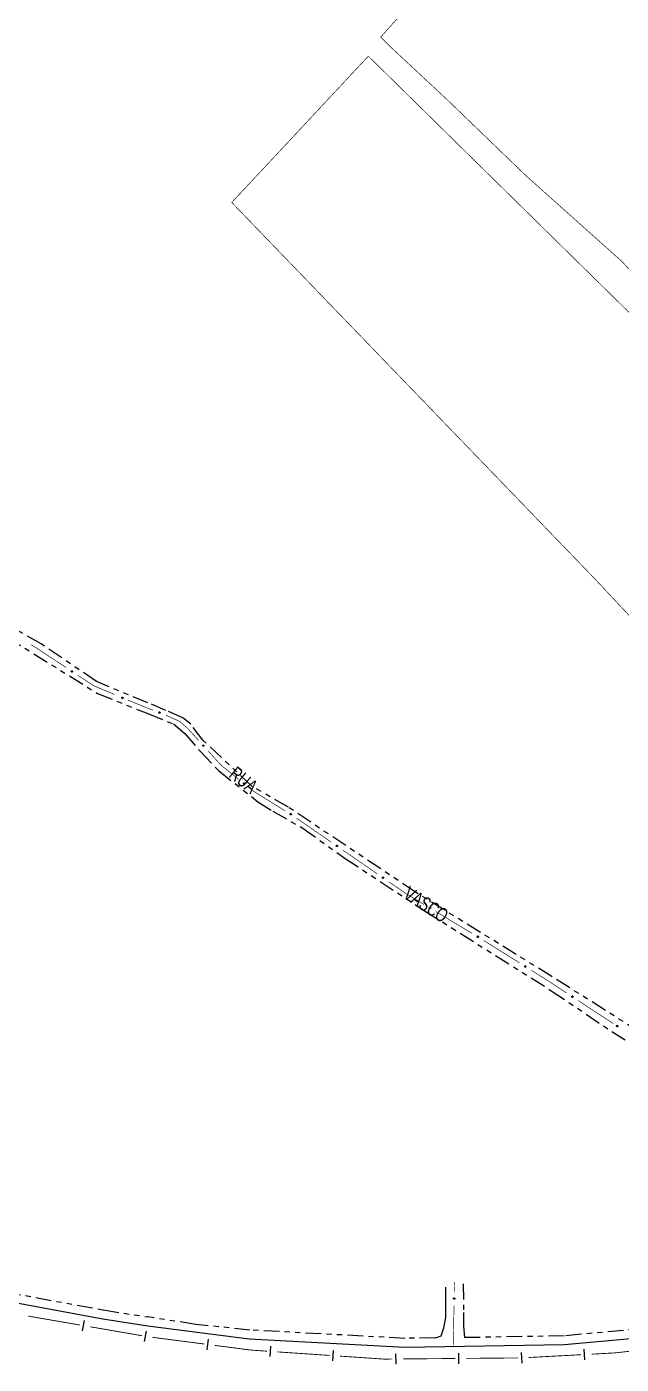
# Model space of a CAD drawing. Extents: x 205807 to 207855, y 4874692 to 4876446.
# Drawn here: x 206921.5 to 207091.6, y 4874691.8 to 4875074.2 of the extents above; entities that cross this region are included whole.
import ezdxf

# ---------------------------------------------------------------- set-up
doc = ezdxf.new("R2010")
doc.units = 0
doc.header["$LTSCALE"] = 1.5
doc.header["$MEASUREMENT"] = 0
doc.linetypes.add('TRACO_12', pattern=[2.5, 2, -0.5])
doc.linetypes.add('TRACO_25', pattern=[8, 3, -1, 1, -1, 1, -1])
for name, color, linetype in [('LM-LIM-SETORES-BAIRROS', 250, 'CONTINUOUS'), ('RU-QUADRA', 210, 'CONTINUOUS'), ('SV-EIXO-RUA-N-PAV', 6, 'CONTINUOUS'), ('SV-FX-DOM-EST', 20, 'CONTINUOUS'), ('SV-ROD-ESTADUAIS', 20, 'CONTINUOUS'), ('SV-RUA-NAO-PAV', 7, 'CONTINUOUS'), ('SV-TXT-RUA-N-PAV', 7, 'CONTINUOUS')]:
    doc.layers.add(name, color=color, linetype=linetype)
doc.styles.add('ARIAL', font='ARIAL.SHX')

msp = doc.modelspace()

# ---------------------------------------------------------------- linework, layer by layer
at = {"layer": 'LM-LIM-SETORES-BAIRROS', "const_width": 0.25}
for points in [[(206921.955035, 4874705.60282), (206936.737302, 4874703.056337)], [(206939.693756, 4874702.547041), (206954.476023, 4874700.000558)], [(206957.441007, 4874699.547856), (206972.317109, 4874697.623906)], [(206975.29233, 4874697.239116), (206985.209731, 4874695.956483)], [(206985.209731, 4874695.956483), (206985.799267, 4874695.880238)], [(206985.799267, 4874695.880238), (206990.194799, 4874695.583242)], [(207089.712761, 4874695.088972), (207098.028464, 4874696.005819)], [(206993.187974, 4874695.381001), (207008.153851, 4874694.369792)], [(207011.147026, 4874694.16755), (207023.119727, 4874693.358583)], [(207023.119727, 4874693.358583), (207023.712155, 4874693.318556)], [(207023.712155, 4874693.318556), (207026.118285, 4874693.339503)], [(207029.118172, 4874693.365619), (207044.117603, 4874693.496199)], [(207047.117489, 4874693.522315), (207062.116921, 4874693.652895)], [(207065.113712, 4874693.778964), (207080.092487, 4874694.576651)], [(207083.088242, 4874694.736188), (207089.079752, 4874695.055263)], [(207089.079752, 4874695.055263), (207089.712761, 4874695.088972)]]:
    msp.add_lwpolyline(points, dxfattribs=at)
at = {"layer": 'LM-LIM-SETORES-BAIRROS'}
for points in [[(206937.468138, 4874701.408345), (206937.977435, 4874704.364799)], [(206955.206859, 4874698.352566), (206955.716156, 4874701.309019)], [(206973.116454, 4874696.008032), (206973.501244, 4874698.983253)], [(206991.091403, 4874694.019241), (206991.293645, 4874697.012416)], [(207081.170841, 4874693.131953), (207081.011303, 4874696.127708)], [(207009.050455, 4874692.805791), (207009.252697, 4874695.798966)], [(207027.131305, 4874691.848265), (207027.105189, 4874694.848151)], [(207045.130623, 4874692.004961), (207045.104507, 4874695.004848)], [(207063.196311, 4874692.174728), (207063.036773, 4874695.170483)]]:
    msp.add_lwpolyline(points, dxfattribs=at)
at = {"layer": 'RU-QUADRA', "linetype": 'TRACO_12', "const_width": 0.18, "flags": 128}
msp.add_lwpolyline([(207152.794565, 4874943.177488), (207141.733561, 4874954.940426), (207127.0092, 4874969.664787), (207110.895748, 4874986.611693), (207091.726296, 4875007.170235), (207064.36121, 4875031.618231), (207041.580123, 4875053.565864), (207025.782466, 4875068.263501), (207022.772934, 4875071.304097), (207065.194664, 4875118.575308), (207069.917573, 4875115.797126), (207074.084845, 4875111.629854), (207081.509854, 4875104.335564), (207123.067813, 4875062.958858), (207162.853537, 4875024.006058), (207188.78141, 4874996.557842), (207193.51778, 4874990.145364), (207193.798048, 4874986.840626), (207193.020907, 4874983.113581)], close=True, dxfattribs=at)
at = {"layer": 'RU-QUADRA', "linetype": 'Continuous', "const_width": 0.18, "flags": 128}
msp.add_lwpolyline([(207147.216016, 4874940.087191), (207112.858874, 4874905.564928), (207102.992963, 4874896.154871), (207083.925307, 4874916.493389), (206980.132071, 4875024.001877), (207019.215763, 4875065.828284), (207125.74752, 4874961.203123)], close=True, dxfattribs=at)
at = {"layer": 'SV-EIXO-RUA-N-PAV', "const_width": 0.18}
for points in [[(206922.658295, 4874897.564882), (206923.521419, 4874897.05989)], [(206923.521419, 4874897.05989), (206924.357999, 4874896.570429)], [(206924.357999, 4874896.570429), (206932.723393, 4874891.035431)], [(206936.059292, 4874888.82822), (206940.229165, 4874886.069206)], [(206940.229165, 4874886.069206), (206940.485775, 4874885.89942)], [(206940.485775, 4874885.89942), (206946.655322, 4874883.306421)], [(206950.34847, 4874881.770082), (206955.900585, 4874879.495434)], [(206955.900585, 4874879.495434), (206956.113254, 4874879.408305)], [(206956.643569, 4874879.204719), (206956.113254, 4874879.408305)], [(206957.57714, 4874878.846325), (206956.643569, 4874879.204719)], [(206965.238617, 4874875.634948), (206961.304103, 4874877.395126)], [(206965.756145, 4874875.179031), (206965.238617, 4874875.634948)], [(206967.59084, 4874873.562752), (206965.756145, 4874875.179031)], [(206967.964003, 4874873.152052), (206967.59084, 4874873.562752)], [(206970.653902, 4874870.191571), (206967.964003, 4874873.152052)], [(206977.055735, 4874863.145767), (206973.343801, 4874867.231091)], [(206977.430086, 4874862.845032), (206977.055735, 4874863.145767)], [(206982.107648, 4874859.087318), (206977.430086, 4874862.845032)], [(206986.337392, 4874855.689357), (206985.226022, 4874856.582175)], [(206986.825516, 4874855.38654), (206986.337392, 4874855.689357)], [(206995.323133, 4874850.11487), (206986.825516, 4874855.38654)], [(207008.570151, 4874841.146678), (206998.691598, 4874847.959473)], [(207021.751845, 4874832.077894), (207011.863342, 4874838.87624)], [(207030.112948, 4874826.329636), (207025.048013, 4874829.811779)], [(207030.844373, 4874825.889681), (207030.112948, 4874826.329636)], [(207035.128992, 4874823.312466), (207030.844373, 4874825.889681)], [(207048.839775, 4874815.065379), (207038.556688, 4874821.250695)], [(207062.432146, 4874806.625186), (207052.256167, 4874812.985173)], [(207069.769695, 4874802.039218), (207065.82414, 4874804.50519)], [(207070.060184, 4874801.849026), (207069.769695, 4874802.039218)], [(207075.916595, 4874798.014649), (207070.060184, 4874801.849026)], [(207089.302679, 4874789.25036), (207079.263116, 4874795.823577)], [(207043.879354, 4874714.635334), (207043.89512, 4874715.332989)], [(207043.834168, 4874712.635845), (207043.879354, 4874714.635334)], [(207043.472678, 4874696.639929), (207043.743795, 4874708.636866)]]:
    msp.add_lwpolyline(points, dxfattribs=at)
at = {"layer": 'SV-EIXO-RUA-N-PAV'}
for points in [[(206934.332259, 4874890.102913), (206934.380041, 4874890.11335), (206934.423242, 4874890.112549), (206934.459081, 4874890.10151), (206934.488207, 4874890.083498), (206934.515929, 4874890.061714), (206934.539033, 4874890.033585), (206934.557761, 4874889.996684), (206934.568567, 4874889.948826), (206934.564837, 4874889.904625), (206934.555895, 4874889.86891), (206934.538861, 4874889.837458), (206934.517248, 4874889.810881), (206934.487236, 4874889.787848), (206934.449655, 4874889.769235), (206934.401269, 4874889.759534), (206934.358922, 4874889.76061), (206934.324537, 4874889.772197), (206934.293025, 4874889.789522), (206934.26499, 4874889.812101), (206934.242469, 4874889.839844), (206934.223797, 4874889.877715), (206934.214855, 4874889.925599), (206934.215445, 4874889.967847), (206934.226547, 4874890.002386), (206934.244302, 4874890.033025), (206934.265813, 4874890.061096), (206934.293122, 4874890.085498), (206934.332259, 4874890.102913)], [(206948.761594, 4874882.539171), (206948.806434, 4874882.558699), (206948.848966, 4874882.566313), (206948.886267, 4874882.562454), (206948.91834, 4874882.550449), (206948.949769, 4874882.534471), (206948.977902, 4874882.511371), (206949.003447, 4874882.478817), (206949.023352, 4874882.433973), (206949.028289, 4874882.389891), (206949.026462, 4874882.353119), (206949.015869, 4874882.318954), (206948.999836, 4874882.288683), (206948.974875, 4874882.260253), (206948.941631, 4874882.234688), (206948.896055, 4874882.215764), (206948.854307, 4874882.208585), (206948.818325, 4874882.213265), (206948.784046, 4874882.224132), (206948.752155, 4874882.240828), (206948.72467, 4874882.263663), (206948.69899, 4874882.29718), (206948.680908, 4874882.342412), (206948.673272, 4874882.383968), (206948.677446, 4874882.420006), (206948.688904, 4874882.453514), (206948.704547, 4874882.485231), (206948.72659, 4874882.514478), (206948.761594, 4874882.539171)], [(206959.538964, 4874877.975274), (206959.49457, 4874877.954751), (206959.452218, 4874877.946191), (206959.41484, 4874877.949218), (206959.382508, 4874877.960506), (206959.350731, 4874877.975779), (206959.32209, 4874877.998246), (206959.295826, 4874878.030224), (206959.274926, 4874878.074613), (206959.269009, 4874878.118574), (206959.270016, 4874878.155378), (206959.279845, 4874878.18977), (206959.295199, 4874878.220391), (206959.319521, 4874878.249369), (206959.352186, 4874878.275669), (206959.39733, 4874878.295604), (206959.438907, 4874878.303712), (206959.474984, 4874878.299834), (206959.509497, 4874878.289734), (206959.541752, 4874878.273753), (206959.569739, 4874878.251536), (206959.59616, 4874878.218599), (206959.615245, 4874878.173782), (206959.623805, 4874878.132406), (206959.620435, 4874878.096284), (206959.609726, 4874878.062529), (206959.594795, 4874878.030471), (206959.573409, 4874878.000741), (206959.538964, 4874877.975274)], [(206972.014, 4874868.530964), (206971.96512, 4874868.532611), (206971.923446, 4874868.544022), (206971.891427, 4874868.563543), (206971.867631, 4874868.588172), (206971.846125, 4874868.616109), (206971.830656, 4874868.64906), (206971.821588, 4874868.689435), (206971.822896, 4874868.738481), (206971.837391, 4874868.780403), (206971.854851, 4874868.812818), (206971.879103, 4874868.83911), (206971.906593, 4874868.859548), (206971.941352, 4874868.874484), (206971.982358, 4874868.883273), (206972.031643, 4874868.880765), (206972.072422, 4874868.869297), (206972.102896, 4874868.849602), (206972.129174, 4874868.825053), (206972.150789, 4874868.796268), (206972.165787, 4874868.763835), (206972.174562, 4874868.722532), (206972.171441, 4874868.673921), (206972.160468, 4874868.633118), (206972.141206, 4874868.602375), (206972.116455, 4874868.577049), (206972.088696, 4874868.555137), (206972.05622, 4874868.538209), (206972.014, 4874868.530964)], [(206983.709906, 4874857.658943), (206983.661365, 4874857.652953), (206983.618423, 4874857.65773), (206983.583753, 4874857.672024), (206983.55641, 4874857.692643), (206983.530812, 4874857.716888), (206983.510398, 4874857.747026), (206983.495149, 4874857.785495), (206983.488799, 4874857.834145), (206983.496584, 4874857.877814), (206983.508779, 4874857.912554), (206983.528637, 4874857.942303), (206983.552607, 4874857.966775), (206983.584614, 4874857.986946), (206983.623749, 4874858.002018), (206983.672823, 4874858.00722), (206983.714891, 4874858.002247), (206983.748062, 4874857.987542), (206983.777844, 4874857.967387), (206983.80368, 4874857.942322), (206983.823549, 4874857.912622), (206983.838654, 4874857.873192), (206983.843146, 4874857.824688), (206983.838666, 4874857.782673), (206983.82443, 4874857.749305), (206983.803928, 4874857.720431), (206983.779922, 4874857.694461), (206983.750481, 4874857.672679), (206983.709906, 4874857.658943)], [(206997.08672, 4874848.89125), (206997.039264, 4874848.87942), (206996.996058, 4874848.878957), (206996.959912, 4874848.888942), (206996.930271, 4874848.906095), (206996.901923, 4874848.927058), (206996.878006, 4874848.954499), (206996.858207, 4874848.990836), (206996.846006, 4874849.038358), (206996.84844, 4874849.082648), (206996.856334, 4874849.11861), (206996.87244, 4874849.150548), (206996.893266, 4874849.177745), (206996.922592, 4874849.201646), (206996.959612, 4874849.221351), (206997.007693, 4874849.232463), (206997.050054, 4874849.232627), (206997.084763, 4874849.22205), (206997.116768, 4874849.205655), (206997.145452, 4874849.183906), (206997.168775, 4874849.156834), (206997.188547, 4874849.119525), (206997.198887, 4874849.071923), (206997.199532, 4874849.029676), (206997.189446, 4874848.994827), (206997.172595, 4874848.963681), (206997.151915, 4874848.934993), (206997.125331, 4874848.909803), (206997.08672, 4874848.89125)], [(207010.27236, 4874839.83902), (207010.224386, 4874839.829504), (207010.181209, 4874839.831135), (207010.145589, 4874839.842861), (207010.116815, 4874839.86143), (207010.089516, 4874839.883743), (207010.066957, 4874839.912311), (207010.048942, 4874839.949565), (207010.039059, 4874839.997622), (207010.043637, 4874840.041743), (207010.053264, 4874840.077279), (207010.070899, 4874840.108399), (207010.093019, 4874840.134554), (207010.123469, 4874840.157006), (207010.1614, 4874840.174894), (207010.209964, 4874840.183663), (207010.252283, 4874840.181773), (207010.286438, 4874840.169527), (207010.317612, 4874840.151599), (207010.345208, 4874840.128486), (207010.367191, 4874840.100315), (207010.385132, 4874840.062092), (207010.393152, 4874840.014045), (207010.391749, 4874839.971816), (207010.379985, 4874839.937497), (207010.361645, 4874839.907204), (207010.339598, 4874839.879552), (207010.311825, 4874839.85568), (207010.27236, 4874839.83902)], [(207023.455964, 4874830.772726), (207023.408005, 4874830.76314), (207023.364825, 4874830.764708), (207023.329188, 4874830.776382), (207023.300386, 4874830.794909), (207023.273055, 4874830.817182), (207023.250454, 4874830.845717), (207023.232385, 4874830.882944), (207023.222431, 4874830.930987), (207023.226945, 4874830.975114), (207023.23652, 4874831.010665), (207023.25411, 4874831.04181), (207023.276192, 4874831.067998), (207023.306609, 4874831.090494), (207023.344514, 4874831.108437), (207023.393065, 4874831.117277), (207023.435386, 4874831.115449), (207023.469559, 4874831.103253), (207023.500759, 4874831.085371), (207023.528389, 4874831.062298), (207023.550413, 4874831.03416), (207023.56841, 4874830.995963), (207023.5765, 4874830.947927), (207023.575159, 4874830.905696), (207023.563446, 4874830.87136), (207023.545149, 4874830.841041), (207023.523143, 4874830.813357), (207023.495405, 4874830.789443), (207023.455964, 4874830.772726)], [(207036.909223, 4874822.113191), (207036.861934, 4874822.10071), (207036.818739, 4874822.099653), (207036.782459, 4874822.109141), (207036.752585, 4874822.125885), (207036.723952, 4874822.146457), (207036.69966, 4874822.173567), (207036.679364, 4874822.209628), (207036.666511, 4874822.256978), (207036.668337, 4874822.301298), (207036.675735, 4874822.337364), (207036.691401, 4874822.36952), (207036.711852, 4874822.397001), (207036.740847, 4874822.421303), (207036.777592, 4874822.441514), (207036.825517, 4874822.453286), (207036.867871, 4874822.454032), (207036.902722, 4874822.443933), (207036.934949, 4874822.427979), (207036.96393, 4874822.406626), (207036.987622, 4874822.379877), (207037.007905, 4874822.342844), (207037.018897, 4874822.295388), (207037.020123, 4874822.253153), (207037.010517, 4874822.21817), (207036.994095, 4874822.186795), (207036.973811, 4874822.157826), (207036.947576, 4874822.132272), (207036.909223, 4874822.113191)], [(207050.620005, 4874813.866103), (207050.572716, 4874813.853622), (207050.529521, 4874813.852566), (207050.493241, 4874813.862054), (207050.463367, 4874813.878797), (207050.434734, 4874813.899369), (207050.410442, 4874813.926479), (207050.390146, 4874813.96254), (207050.377293, 4874814.00989), (207050.379119, 4874814.05421), (207050.386518, 4874814.090277), (207050.402183, 4874814.122433), (207050.422634, 4874814.149913), (207050.451629, 4874814.174215), (207050.488374, 4874814.194427), (207050.536299, 4874814.206199), (207050.578653, 4874814.206944), (207050.613504, 4874814.196846), (207050.645732, 4874814.180891), (207050.674712, 4874814.159539), (207050.698404, 4874814.13279), (207050.718687, 4874814.095756), (207050.729679, 4874814.048301), (207050.730905, 4874814.006066), (207050.721299, 4874813.971082), (207050.704877, 4874813.939708), (207050.684593, 4874813.910738), (207050.658358, 4874813.885185), (207050.620005, 4874813.866103)], [(207064.191641, 4874805.395689), (207064.144146, 4874805.384018), (207064.100939, 4874805.383699), (207064.064826, 4874805.393805), (207064.035243, 4874805.411056), (207064.006965, 4874805.432114), (207063.98314, 4874805.459635), (207063.963462, 4874805.496037), (207063.951419, 4874805.543599), (207063.954001, 4874805.587882), (207063.962015, 4874805.623817), (207063.978228, 4874805.655701), (207063.999145, 4874805.682828), (207064.02855, 4874805.706631), (207064.065635, 4874805.726213), (207064.113754, 4874805.737165), (207064.156114, 4874805.737187), (207064.190788, 4874805.726495), (207064.222738, 4874805.709993), (207064.25135, 4874805.688148), (207064.274582, 4874805.660998), (207064.29423, 4874805.623624), (207064.30441, 4874805.575988), (207064.304915, 4874805.533738), (207064.294712, 4874805.498924), (207064.277758, 4874805.467834), (207064.256982, 4874805.439215), (207064.230314, 4874805.414113), (207064.191641, 4874805.395689)], [(207077.649765, 4874796.748313), (207077.602034, 4874796.737645), (207077.55883, 4874796.738238), (207077.522938, 4874796.749103), (207077.493725, 4874796.766975), (207077.465898, 4874796.788625), (207077.442658, 4874796.816642), (207077.423753, 4874796.853451), (207077.412716, 4874796.901257), (207077.416232, 4874796.945475), (207077.425002, 4874796.981233), (207077.441883, 4874797.012768), (207077.463368, 4874797.039448), (207077.493269, 4874797.062626), (207077.530758, 4874797.08142), (207077.579097, 4874797.091355), (207077.621449, 4874797.090483), (207077.655889, 4874797.079062), (207077.687485, 4874797.06189), (207077.715629, 4874797.039447), (207077.738283, 4874797.011813), (207077.757139, 4874796.974033), (207077.766312, 4874796.926192), (207077.765925, 4874796.883941), (207077.75499, 4874796.84935), (207077.737384, 4874796.818625), (207077.716009, 4874796.79045), (207077.688818, 4874796.765917), (207077.649765, 4874796.748313)], [(207090.476459, 4874788.350273), (207090.428728, 4874788.339605), (207090.385524, 4874788.340198), (207090.349632, 4874788.351063), (207090.320419, 4874788.368935), (207090.292592, 4874788.390585), (207090.269352, 4874788.418602), (207090.250447, 4874788.455411), (207090.23941, 4874788.503217), (207090.242926, 4874788.547435), (207090.251696, 4874788.583193), (207090.268577, 4874788.614728), (207090.290062, 4874788.641408), (207090.319963, 4874788.664586), (207090.357453, 4874788.68338), (207090.405791, 4874788.693315), (207090.448143, 4874788.692443), (207090.482584, 4874788.681022), (207090.514179, 4874788.66385), (207090.542323, 4874788.641407), (207090.564977, 4874788.613773), (207090.583833, 4874788.575993), (207090.593006, 4874788.528152), (207090.592619, 4874788.485901), (207090.581684, 4874788.45131), (207090.564078, 4874788.420585), (207090.542703, 4874788.39241), (207090.515512, 4874788.367877), (207090.476459, 4874788.350273)], [(207043.675683, 4874710.495199), (207043.641392, 4874710.530072), (207043.619052, 4874710.567056), (207043.609297, 4874710.603266), (207043.609021, 4874710.637511), (207043.612684, 4874710.672577), (207043.624178, 4874710.707116), (207043.645425, 4874710.742625), (207043.680167, 4874710.777269), (207043.719558, 4874710.797665), (207043.754546, 4874710.809127), (207043.790238, 4874710.811471), (207043.824243, 4874710.807342), (207043.859726, 4874710.794217), (207043.8955, 4874710.772333), (207043.929491, 4874710.736556), (207043.951144, 4874710.700147), (207043.959659, 4874710.664876), (207043.961788, 4874710.628979), (207043.957619, 4874710.593224), (207043.946142, 4874710.559384), (207043.924043, 4874710.523405), (207043.888287, 4874710.490324), (207043.85222, 4874710.468313), (207043.817078, 4874710.459305), (207043.781689, 4874710.458004), (207043.746474, 4874710.461251), (207043.711273, 4874710.471358), (207043.675683, 4874710.495199)]]:
    msp.add_lwpolyline(points, close=True, dxfattribs=at)
for points in [[(206934.214855, 4874889.925599), (206934.487236, 4874889.787848)], [(206934.215445, 4874889.967847), (206934.517248, 4874889.810881)], [(206934.216407, 4874889.94469), (206934.497719, 4874889.8011)], [(206934.223372, 4874889.900814), (206934.465624, 4874889.779795)], [(206934.223466, 4874889.98256), (206934.525261, 4874889.825417)], [(206934.223797, 4874889.877715), (206934.449655, 4874889.769235)], [(206934.226547, 4874890.002386), (206934.538861, 4874889.837458)], [(206934.237353, 4874890.015912), (206934.54447, 4874889.851975)], [(206934.239038, 4874889.857725), (206934.418736, 4874889.768278)], [(206934.242469, 4874889.839844), (206934.401269, 4874889.759534)], [(206934.244302, 4874890.033025), (206934.555895, 4874889.86891)], [(206934.2577, 4874889.824107), (206934.374475, 4874889.763204)], [(206934.25882, 4874890.045885), (206934.557201, 4874889.891)], [(206934.26499, 4874889.812101), (206934.358922, 4874889.76061)], [(206934.265813, 4874890.061096), (206934.564837, 4874889.904625)], [(206934.283334, 4874890.070569), (206934.563122, 4874889.929623)], [(206934.293122, 4874890.085498), (206934.568567, 4874889.948826)], [(206934.3124, 4874890.092242), (206934.559187, 4874889.973131)], [(206934.332259, 4874890.102913), (206934.557761, 4874889.996684)], [(206934.358518, 4874890.107541), (206934.541997, 4874890.018864)], [(206934.380041, 4874890.11335), (206934.539033, 4874890.033585)], [(206934.40467, 4874890.113), (206934.519554, 4874890.051711)], [(206934.423242, 4874890.112549), (206934.515929, 4874890.061714)], [(206948.673272, 4874882.383968), (206948.999836, 4874882.288683)], [(206948.677446, 4874882.420006), (206949.015869, 4874882.318954)], [(206948.678279, 4874882.39996), (206949.00487, 4874882.304498)], [(206948.678719, 4874882.36144), (206948.982581, 4874882.27529)], [(206948.680908, 4874882.342412), (206948.974875, 4874882.260253)], [(206948.685416, 4874882.435376), (206949.018548, 4874882.334285)], [(206948.688904, 4874882.453514), (206949.026462, 4874882.353119)], [(206948.694082, 4874882.319756), (206948.955242, 4874882.248151)], [(206948.69899, 4874882.29718), (206948.941631, 4874882.234688)], [(206948.700646, 4874882.46895), (206949.023448, 4874882.375041)], [(206948.704547, 4874882.485231), (206949.028289, 4874882.389891)], [(206948.717828, 4874882.280535), (206948.911488, 4874882.227737)], [(206948.719891, 4874882.49793), (206949.021746, 4874882.414078)], [(206948.72467, 4874882.263663), (206948.896055, 4874882.215764)], [(206948.72659, 4874882.514478), (206949.023352, 4874882.433973)], [(206948.74267, 4874882.251188), (206948.869058, 4874882.214154)], [(206948.744188, 4874882.524841), (206949.009425, 4874882.45599)], [(206948.752155, 4874882.240828), (206948.854307, 4874882.208585)], [(206948.761594, 4874882.539171), (206949.003447, 4874882.478817)], [(206948.786451, 4874882.548815), (206948.983671, 4874882.497508)], [(206948.806434, 4874882.558699), (206948.977902, 4874882.511371)], [(206948.830661, 4874882.563144), (206948.95527, 4874882.525364)], [(206948.848966, 4874882.566313), (206948.949769, 4874882.534471)], [(206959.594795, 4874878.030471), (206959.269009, 4874878.118574)], [(206959.609726, 4874878.062529), (206959.270016, 4874878.155378)], [(206959.598332, 4874878.046835), (206959.273517, 4874878.133528)], [(206959.573409, 4874878.000741), (206959.274926, 4874878.074613)], [(206959.579737, 4874878.017433), (206959.276089, 4874878.094539)], [(206959.61281, 4874878.080741), (206959.277508, 4874878.174383)], [(206959.620435, 4874878.096284), (206959.279845, 4874878.18977)], [(206959.556046, 4874877.989988), (206959.289341, 4874878.052911)], [(206959.619156, 4874878.116307), (206959.290519, 4874878.204467)], [(206959.623805, 4874878.132406), (206959.295199, 4874878.220391)], [(206959.538964, 4874877.975274), (206959.295826, 4874878.030224)], [(206959.617858, 4874878.154807), (206959.312151, 4874878.234165)], [(206959.514328, 4874877.965078), (206959.316013, 4874878.011978)], [(206959.615245, 4874878.173782), (206959.319521, 4874878.249369)], [(206959.49457, 4874877.954751), (206959.32209, 4874877.998246)], [(206959.60157, 4874878.196139), (206959.338879, 4874878.261906)], [(206959.470448, 4874877.949767), (206959.345028, 4874877.984761)], [(206959.452218, 4874877.946191), (206959.350731, 4874877.975779)], [(206959.59616, 4874878.218599), (206959.352186, 4874878.275669)], [(206959.576956, 4874878.23482), (206959.382167, 4874878.28329)], [(206959.569739, 4874878.251536), (206959.39733, 4874878.295604)], [(206959.551466, 4874878.263607), (206959.424284, 4874878.297815)], [(206959.541752, 4874878.273753), (206959.438907, 4874878.303712)], [(206972.014, 4874868.530964), (206971.821588, 4874868.689435)], [(206972.05622, 4874868.538209), (206971.822896, 4874868.738481)], [(206972.035876, 4874868.536418), (206971.826005, 4874868.712615)], [(206971.96512, 4874868.532611), (206971.830656, 4874868.64906)], [(206971.987411, 4874868.532943), (206971.831407, 4874868.664058)], [(206972.069382, 4874868.550269), (206971.8329, 4874868.755753)], [(206972.088696, 4874868.555137), (206971.837391, 4874868.780403)], [(206971.941335, 4874868.539013), (206971.845073, 4874868.626696)], [(206971.923446, 4874868.544022), (206971.846125, 4874868.616109)], [(206972.099218, 4874868.568159), (206971.848147, 4874868.79173)], [(206972.116455, 4874868.577049), (206971.854851, 4874868.812818)], [(206972.127403, 4874868.591925), (206971.870093, 4874868.82642)], [(206972.141206, 4874868.602375), (206971.879103, 4874868.83911)], [(206972.149073, 4874868.620832), (206971.895249, 4874868.847432)], [(206972.160468, 4874868.633118), (206971.906593, 4874868.859548)], [(206972.165237, 4874868.655799), (206971.92793, 4874868.864221)], [(206972.171441, 4874868.673921), (206971.941352, 4874868.874484)], [(206972.169287, 4874868.70004), (206971.964281, 4874868.876969)], [(206972.174562, 4874868.722532), (206971.982358, 4874868.883273)], [(206972.16471, 4874868.745659), (206972.012561, 4874868.876589)], [(206972.165787, 4874868.763835), (206972.031643, 4874868.880765)], [(206972.154899, 4874868.782836), (206972.056709, 4874868.870611)], [(206972.150789, 4874868.796268), (206972.072422, 4874868.869297)], [(206983.750481, 4874857.672679), (206983.488799, 4874857.834145)], [(206983.709906, 4874857.658943), (206983.495149, 4874857.785495)], [(206983.730664, 4874857.667739), (206983.4959, 4874857.809079)], [(206983.761603, 4874857.686643), (206983.495989, 4874857.852765)], [(206983.779922, 4874857.694461), (206983.496584, 4874857.877814)], [(206983.788286, 4874857.708964), (206983.505443, 4874857.890678)], [(206983.803928, 4874857.720431), (206983.508779, 4874857.912554)], [(206983.683333, 4874857.656755), (206983.508803, 4874857.761957)], [(206983.661365, 4874857.652953), (206983.510398, 4874857.747026)], [(206983.812424, 4874857.736831), (206983.521715, 4874857.928364)], [(206983.636874, 4874857.655571), (206983.528124, 4874857.727182)], [(206983.82443, 4874857.749305), (206983.528637, 4874857.942303)], [(206983.618423, 4874857.65773), (206983.530812, 4874857.716888)], [(206983.829324, 4874857.768762), (206983.543289, 4874857.95304)], [(206983.838666, 4874857.782673), (206983.552607, 4874857.966775)], [(206983.839841, 4874857.805821), (206983.572955, 4874857.974716)], [(206983.843146, 4874857.824688), (206983.584614, 4874857.986946)], [(206983.836948, 4874857.850152), (206983.606875, 4874857.992974)], [(206983.838654, 4874857.873192), (206983.623749, 4874858.002018)], [(206983.825318, 4874857.894501), (206983.654625, 4874858.000122)], [(206983.823549, 4874857.912622), (206983.672823, 4874858.00722)], [(206983.809833, 4874857.929695), (206983.699165, 4874858.001097)], [(206983.80368, 4874857.942322), (206983.714891, 4874858.002247)], [(206997.125331, 4874848.909803), (206996.846006, 4874849.038358)], [(206997.151915, 4874848.934993), (206996.84844, 4874849.082648)], [(206997.134678, 4874848.925012), (206996.850886, 4874849.057712)], [(206997.158459, 4874848.950403), (206996.855674, 4874849.096492)], [(206997.106259, 4874848.902498), (206996.856093, 4874849.014337)], [(206997.172595, 4874848.963681), (206996.856334, 4874849.11861)], [(206997.08672, 4874848.89125), (206996.858207, 4874848.990836)], [(206997.17904, 4874848.980991), (206996.867258, 4874849.135872)], [(206997.189446, 4874848.994827), (206996.87244, 4874849.150548)], [(206997.060608, 4874848.885856), (206996.874613, 4874848.969127)], [(206997.039264, 4874848.87942), (206996.878006, 4874848.954499)], [(206997.191945, 4874849.014735), (206996.885682, 4874849.162981)], [(206997.199532, 4874849.029676), (206996.893266, 4874849.177745)], [(206997.014635, 4874848.87905), (206996.898007, 4874848.93695)], [(206996.996058, 4874848.878957), (206996.901923, 4874848.927058)], [(206997.197893, 4874849.052795), (206996.912501, 4874849.188094)], [(206997.198887, 4874849.071923), (206996.922592, 4874849.201646)], [(206997.189648, 4874849.096449), (206996.943959, 4874849.210328)], [(206997.188547, 4874849.119525), (206996.959612, 4874849.221351)], [(206997.172727, 4874849.139061), (206996.99049, 4874849.223212)], [(206997.168775, 4874849.156834), (206997.007693, 4874849.232463)], [(206997.153091, 4874849.172118), (206997.034583, 4874849.229579)], [(206997.145452, 4874849.183906), (206997.050054, 4874849.232627)], [(207010.311825, 4874839.85568), (207010.039059, 4874839.997622)], [(207010.339598, 4874839.879552), (207010.043637, 4874840.041743)], [(207010.321898, 4874839.870418), (207010.044871, 4874840.016717)], [(207010.292421, 4874839.849308), (207010.04797, 4874839.973141)], [(207010.27236, 4874839.83902), (207010.048942, 4874839.949565)], [(207010.346882, 4874839.894627), (207010.051533, 4874840.055219)], [(207010.361645, 4874839.907204), (207010.053264, 4874840.077279)], [(207010.246018, 4874839.834898), (207010.064277, 4874839.927086)], [(207010.368922, 4874839.924181), (207010.065013, 4874840.093992)], [(207010.224386, 4874839.829504), (207010.066957, 4874839.912311)], [(207010.379985, 4874839.937497), (207010.070899, 4874840.108399)], [(207010.383447, 4874839.95726), (207010.084729, 4874840.120176)], [(207010.199769, 4874839.830328), (207010.086084, 4874839.893813)], [(207010.181209, 4874839.831135), (207010.089516, 4874839.883743)], [(207010.391749, 4874839.971816), (207010.093019, 4874840.134554)], [(207010.391232, 4874839.994987), (207010.112733, 4874840.143959)], [(207010.393152, 4874840.014045), (207010.123469, 4874840.157006)], [(207010.385112, 4874840.038989), (207010.145231, 4874840.164643)], [(207010.385132, 4874840.062092), (207010.1614, 4874840.174894)], [(207010.370277, 4874840.082371), (207010.192332, 4874840.175256)], [(207010.367191, 4874840.100315), (207010.209964, 4874840.183663)], [(207010.352266, 4874840.116341), (207010.236683, 4874840.179478)], [(207010.345208, 4874840.128486), (207010.252283, 4874840.181773)], [(207023.495405, 4874830.789443), (207023.222431, 4874830.930987)], [(207023.523143, 4874830.813357), (207023.226945, 4874830.975114)], [(207023.505456, 4874830.804196), (207023.228216, 4874830.95009)], [(207023.476011, 4874830.783043), (207023.231378, 4874830.906519)], [(207023.455964, 4874830.772726), (207023.232385, 4874830.882944)], [(207023.530405, 4874830.828442), (207023.234822, 4874830.988602)], [(207023.545149, 4874830.841041), (207023.23652, 4874831.010665)], [(207023.429628, 4874830.768566), (207023.247753, 4874830.860488)], [(207023.552401, 4874830.858028), (207023.248245, 4874831.027394)], [(207023.408005, 4874830.76314), (207023.250454, 4874830.845717)], [(207023.563446, 4874830.87136), (207023.25411, 4874831.04181)], [(207023.566878, 4874830.891128), (207023.267922, 4874831.053607)], [(207023.383386, 4874830.763928), (207023.269609, 4874830.827247)], [(207023.364825, 4874830.764708), (207023.273055, 4874830.817182)], [(207023.575159, 4874830.905696), (207023.276192, 4874831.067998)], [(207023.574609, 4874830.928867), (207023.295892, 4874831.077431)], [(207023.5765, 4874830.947927), (207023.306609, 4874831.090494)], [(207023.568424, 4874830.97286), (207023.32836, 4874831.098163)], [(207023.56841, 4874830.995963), (207023.344514, 4874831.108437)], [(207023.553526, 4874831.01622), (207023.375445, 4874831.108845)], [(207023.550413, 4874831.03416), (207023.393065, 4874831.117277)], [(207023.535465, 4874831.050164), (207023.419789, 4874831.113132)], [(207023.528389, 4874831.062298), (207023.435386, 4874831.115449)], [(207036.947576, 4874822.132272), (207036.666511, 4874822.256978)], [(207036.973811, 4874822.157826), (207036.668337, 4874822.301298)], [(207036.956713, 4874822.147608), (207036.671124, 4874822.276397)], [(207036.980143, 4874822.173324), (207036.67538, 4874822.315239)], [(207036.994095, 4874822.186795), (207036.675735, 4874822.337364)], [(207036.928606, 4874822.124706), (207036.676927, 4874822.233098)], [(207036.909223, 4874822.113191), (207036.679364, 4874822.209628)], [(207037.000302, 4874822.204191), (207036.686422, 4874822.354775)], [(207037.010517, 4874822.21817), (207036.691401, 4874822.36952)], [(207036.883188, 4874822.107439), (207036.696066, 4874822.188147)], [(207036.861934, 4874822.10071), (207036.69966, 4874822.173567)], [(207037.012742, 4874822.23811), (207036.704471, 4874822.382135)], [(207037.020123, 4874822.253153), (207036.711852, 4874822.397001)], [(207036.837313, 4874822.100001), (207036.719901, 4874822.156294)], [(207036.818739, 4874822.099653), (207036.723952, 4874822.146457)], [(207037.018167, 4874822.276248), (207036.730943, 4874822.407613)], [(207037.018897, 4874822.295388), (207036.740847, 4874822.421303)], [(207037.009322, 4874822.319784), (207036.762092, 4874822.430278)], [(207037.007905, 4874822.342844), (207036.777592, 4874822.441514)], [(207036.991818, 4874822.36216), (207036.808442, 4874822.443799)], [(207036.987622, 4874822.379877), (207036.825517, 4874822.453286)], [(207036.971729, 4874822.394944), (207036.852444, 4874822.450771)], [(207036.96393, 4874822.406626), (207036.867871, 4874822.454032)], [(207050.658358, 4874813.885185), (207050.377293, 4874814.00989)], [(207050.684593, 4874813.910738), (207050.379119, 4874814.05421)], [(207050.667495, 4874813.900521), (207050.381907, 4874814.02931)], [(207050.690925, 4874813.926236), (207050.386162, 4874814.068151)], [(207050.704877, 4874813.939708), (207050.386518, 4874814.090277)], [(207050.639388, 4874813.877618), (207050.387709, 4874813.986011)], [(207050.620005, 4874813.866103), (207050.390146, 4874813.96254)], [(207050.711084, 4874813.957104), (207050.397204, 4874814.107687)], [(207050.721299, 4874813.971082), (207050.402183, 4874814.122433)], [(207050.59397, 4874813.860351), (207050.406849, 4874813.941059)], [(207050.572716, 4874813.853622), (207050.410442, 4874813.926479)], [(207050.723524, 4874813.991022), (207050.415253, 4874814.135047)], [(207050.730905, 4874814.006066), (207050.422634, 4874814.149913)], [(207050.548096, 4874813.852914), (207050.430683, 4874813.909207)], [(207050.529521, 4874813.852566), (207050.434734, 4874813.899369)], [(207050.728949, 4874814.02916), (207050.441725, 4874814.160525)], [(207050.729679, 4874814.048301), (207050.451629, 4874814.174215)], [(207050.720105, 4874814.072697), (207050.472874, 4874814.18319)], [(207050.718687, 4874814.095756), (207050.488374, 4874814.194427)], [(207050.7026, 4874814.115072), (207050.519224, 4874814.196712)], [(207050.698404, 4874814.13279), (207050.536299, 4874814.206199)], [(207050.682511, 4874814.147857), (207050.563226, 4874814.203684)], [(207050.674712, 4874814.159539), (207050.578653, 4874814.206944)], [(207064.230314, 4874805.414113), (207063.951419, 4874805.543599)], [(207064.256982, 4874805.439215), (207063.954001, 4874805.587882)], [(207064.239712, 4874805.429291), (207063.956364, 4874805.562937)], [(207064.263577, 4874805.454603), (207063.961281, 4874805.601701)], [(207064.211218, 4874805.406872), (207063.961426, 4874805.519546)], [(207064.277758, 4874805.467834), (207063.962015, 4874805.623817)], [(207064.191641, 4874805.395689), (207063.963462, 4874805.496037)], [(207064.284261, 4874805.485122), (207063.972997, 4874805.641043)], [(207064.294712, 4874805.498924), (207063.978228, 4874805.655701)], [(207064.165512, 4874805.390383), (207063.979795, 4874805.474274)], [(207064.144146, 4874805.384018), (207063.98314, 4874805.459635)], [(207064.297278, 4874805.518823), (207063.991511, 4874805.66809)], [(207064.304915, 4874805.533738), (207063.999145, 4874805.682828)], [(207064.119517, 4874805.38373), (207064.003082, 4874805.442019)], [(207064.100939, 4874805.383699), (207064.006965, 4874805.432114)], [(207064.303353, 4874805.556863), (207064.018414, 4874805.693113)], [(207064.30441, 4874805.575988), (207064.02855, 4874805.706631)], [(207064.295253, 4874805.600544), (207064.049945, 4874805.715242)], [(207064.29423, 4874805.623624), (207064.065635, 4874805.726213)], [(207064.278475, 4874805.643212), (207064.096519, 4874805.727971)], [(207064.274582, 4874805.660998), (207064.113754, 4874805.737165)], [(207064.258949, 4874805.676334), (207064.140634, 4874805.73419)], [(207064.25135, 4874805.688148), (207064.156114, 4874805.737187)], [(207077.688818, 4874796.765917), (207077.412716, 4874796.901257)], [(207077.716009, 4874796.79045), (207077.416232, 4874796.945475)], [(207077.698533, 4874796.780893), (207077.418067, 4874796.920486)], [(207077.669573, 4874796.75908), (207077.422213, 4874796.876997)], [(207077.649765, 4874796.748313), (207077.423753, 4874796.853451)], [(207077.722927, 4874796.805696), (207077.423802, 4874796.959137)], [(207077.737384, 4874796.818625), (207077.425002, 4874796.981233)], [(207077.74425, 4874796.835771), (207077.436345, 4874796.998223)], [(207077.623529, 4874796.743559), (207077.439624, 4874796.831348)], [(207077.75499, 4874796.84935), (207077.441883, 4874797.012768)], [(207077.602034, 4874796.737645), (207077.442658, 4874796.816642)], [(207077.757975, 4874796.86919), (207077.455425, 4874797.024874)], [(207077.577404, 4874796.737877), (207077.462225, 4874796.798609)], [(207077.765925, 4874796.883941), (207077.463368, 4874797.039448)], [(207077.55883, 4874796.738238), (207077.465898, 4874796.788625)], [(207077.764851, 4874796.907094), (207077.48285, 4874797.049324)], [(207077.766312, 4874796.926192), (207077.493269, 4874797.062626)], [(207077.757675, 4874796.950936), (207077.514841, 4874797.070783)], [(207077.757139, 4874796.974033), (207077.530758, 4874797.08142)], [(207077.7418, 4874796.993949), (207077.561673, 4874797.082526)], [(207077.738283, 4874797.011813), (207077.579097, 4874797.091355)], [(207077.722977, 4874797.027476), (207077.605909, 4874797.087814)], [(207077.715629, 4874797.039447), (207077.621449, 4874797.090483)], [(207090.515512, 4874788.367877), (207090.23941, 4874788.503217)], [(207090.542703, 4874788.39241), (207090.242926, 4874788.547435)], [(207090.525227, 4874788.382853), (207090.244762, 4874788.522446)], [(207090.496267, 4874788.36104), (207090.248908, 4874788.478957)], [(207090.476459, 4874788.350273), (207090.250447, 4874788.455411)], [(207090.549622, 4874788.407656), (207090.250496, 4874788.561097)], [(207090.564078, 4874788.420585), (207090.251696, 4874788.583193)], [(207090.570944, 4874788.437731), (207090.263039, 4874788.600183)], [(207090.450223, 4874788.345519), (207090.266318, 4874788.433308)], [(207090.581684, 4874788.45131), (207090.268577, 4874788.614728)], [(207090.428728, 4874788.339605), (207090.269352, 4874788.418602)], [(207090.58467, 4874788.47115), (207090.282119, 4874788.626834)], [(207090.404098, 4874788.339837), (207090.288919, 4874788.400569)], [(207090.592619, 4874788.485901), (207090.290062, 4874788.641408)], [(207090.385524, 4874788.340198), (207090.292592, 4874788.390585)], [(207090.591545, 4874788.509054), (207090.309544, 4874788.651284)], [(207090.593006, 4874788.528152), (207090.319963, 4874788.664586)], [(207090.584369, 4874788.552896), (207090.341535, 4874788.672743)], [(207090.583833, 4874788.575993), (207090.357453, 4874788.68338)], [(207090.568494, 4874788.595909), (207090.388367, 4874788.684486)], [(207090.564977, 4874788.613773), (207090.405791, 4874788.693315)], [(207090.549671, 4874788.629436), (207090.432603, 4874788.689774)], [(207090.542323, 4874788.641407), (207090.448143, 4874788.692443)], [(207043.619052, 4874710.567056), (207043.612684, 4874710.672577)], [(207043.628566, 4874710.5511), (207043.619217, 4874710.680974)], [(207043.641392, 4874710.530072), (207043.624178, 4874710.707116)], [(207043.657776, 4874710.514953), (207043.635055, 4874710.717468)], [(207043.675683, 4874710.495199), (207043.645425, 4874710.742625)], [(207043.695295, 4874710.484078), (207043.664597, 4874710.756381)], [(207043.711273, 4874710.471358), (207043.680167, 4874710.777269)], [(207043.729122, 4874710.47103), (207043.699318, 4874710.782894)], [(207043.746474, 4874710.461251), (207043.719558, 4874710.797665)], [(207043.763072, 4874710.463439), (207043.735156, 4874710.798463)], [(207043.781689, 4874710.458004), (207043.754546, 4874710.809127)], [(207043.799874, 4874710.461242), (207043.774964, 4874710.808482)], [(207043.817078, 4874710.459305), (207043.790238, 4874710.811471)], [(207043.835496, 4874710.467261), (207043.807674, 4874710.806378)], [(207043.85222, 4874710.468313), (207043.824243, 4874710.807342)], [(207043.871304, 4874710.481466), (207043.842926, 4874710.796027)], [(207043.888287, 4874710.490324), (207043.859726, 4874710.794217)], [(207043.904723, 4874710.510738), (207043.878056, 4874710.78022)], [(207043.924043, 4874710.523405), (207043.8955, 4874710.772333)], [(207043.932838, 4874710.546954), (207043.912784, 4874710.746678)], [(207043.946142, 4874710.559384), (207043.929491, 4874710.736556)], [(207043.951343, 4874710.580657), (207043.940661, 4874710.711926)], [(207043.957619, 4874710.593224), (207043.951144, 4874710.700147)]]:
    msp.add_lwpolyline(points, dxfattribs=at)
at = {"layer": 'SV-FX-DOM-EST', "linetype": 'TRACO_25'}
for points in [[(206818.78499, 4874741.246634, 9.353499), (206832.265731, 4874735.881847, 9.353499), (206858.17156, 4874727.181871, 10.029142), (206900.472967, 4874715.250639, 10.454547), (206943.364701, 4874707.374261, 10.729809), (206956.10839, 4874705.378238, 10.729809)], [(207179.120824, 4874715.890457, 11.055118), (207155.336929, 4874710.37156, 10.829904), (207116.084329, 4874703.722081, 10.955023), (207075.236652, 4874699.958726, 10.879951), (207046.775464, 4874699.463558, 10.879951)], [(207038.395988, 4874699.3825, 10.879951), (207029.712555, 4874699.246683, 10.980046), (206985.353699, 4874701.637065, 10.779856), (206969.813024, 4874703.232864, 10.779856), (206956.10839, 4874705.378238, 10.729809)]]:
    msp.add_polyline3d(points, dxfattribs=at)
at = {"layer": 'SV-ROD-ESTADUAIS', "linetype": 'Continuous'}
for points in [[(206956.108336, 4874702.855114, 10.729809), (206985.127274, 4874699.142899, 10.779856), (207029.664732, 4874696.742892, 10.980046), (207075.371221, 4874697.457789, 10.879951), (207116.408608, 4874701.238622, 10.955023), (207155.829238, 4874707.916565, 10.829904), (207206.66496, 4874719.712661, 11.055118), (207323.294782, 4874750.440652, 10.955023), (207421.709406, 4874776.717936, 10.504594), (207580.70439, 4874818.758069, 10.504594), (207585.668748, 4874820.041467, 10.079189), (207728.079777, 4874857.740802, 9.278428), (207853.458959, 4874890.725632, 8.953119)], [(206576.67892, 4874864.415432, 6.519502), (206627.654405, 4874836.802169, 6.458616), (206659.66592, 4874819.389462, 6.466227), (206702.174276, 4874796.279428, 6.861987), (206759.644138, 4874764.980781, 7.653508), (206776.632787, 4874756.588028, 7.897053), (206811.577889, 4874741.162735, 9.353499), (206857.410149, 4874724.796247, 10.029142), (206899.896123, 4874712.812957, 10.454547), (206943.237909, 4874704.840044, 10.729809), (206956.108336, 4874702.855114, 10.729809)]]:
    msp.add_polyline3d(points, dxfattribs=at)
at = {"layer": 'SV-RUA-NAO-PAV', "linetype": 'TRACO_25'}
for points in [[(206956.112168, 4874880.951349, 8.878048), (206941.425768, 4874887.04177, 8.878048), (206925.600839, 4874897.830418, 8.853024), (206909.223961, 4874907.02033, 8.702881), (206898.325571, 4874916.0291, 8.652833), (206884.276904, 4874926.890704, 8.10231), (206876.203748, 4874934.221938, 7.852072), (206871.427111, 4874935.801726, 7.676906)], [(206871.725581, 4874934.052085, 7.676906), (206875.897588, 4874928.199687, 7.852072), (206882.996155, 4874921.944129, 7.877096), (206913.296049, 4874901.317985, 8.552738), (206941.697589, 4874883.642817, 8.727905), (206956.112101, 4874877.857908, 8.928095)], [(207201.155506, 4874721.441091, 11.00507), (207198.597499, 4874722.343917, 10.879951), (207192.758308, 4874724.471509, 10.529618), (207178.059503, 4874735.633731, 9.929047), (207117.45665, 4874773.787259, 9.979095), (207071.729623, 4874802.702597, 9.678809), (207032.727347, 4874826.812223, 9.253405), (206996.352, 4874851.093801, 9.103262), (206985.925937, 4874857.078241, 9.278428), (206971.899049, 4874870.310095, 9.078238), (206968.381728, 4874874.816069, 9.078238), (206966.107012, 4874876.64292, 9.078238), (206961.305927, 4874878.797507, 9.078238), (206956.112168, 4874880.951349, 8.878048)], [(206956.112101, 4874877.857908, 8.928095), (206963.428516, 4874874.921645, 8.928095), (206966.67797, 4874872.169057, 8.928095), (206971.250863, 4874866.940954, 8.928095), (206976.373975, 4874861.562288, 8.978143), (206987.622722, 4874852.678071, 9.103262), (206991.847902, 4874849.999347, 9.178333), (207000.448833, 4874845.116538, 9.203357), (207012.551833, 4874836.488456, 9.303452), (207035.32382, 4874821.486402, 9.328476), (207071.575517, 4874798.654386, 9.478619), (207088.850525, 4874786.964452, 9.853975), (207112.652104, 4874772.443244, 9.778904), (207147.904023, 4874750.512003, 9.879), (207172.57911, 4874733.890642, 9.979095), (207179.603641, 4874728.65976, 10.129237), (207182.97578, 4874723.482999, 10.329428), (207182.97306, 4874720.734098, 10.929998), (207182.019853, 4874718.136215, 10.729809), (207179.120824, 4874715.890457, 10.729809)], [(207038.395988, 4874699.3825, 10.504594), (207040.081859, 4874699.979455, 10.104214), (207040.859603, 4874702.227676, 10.054166), (207041.387946, 4874705.250872, 9.55369), (207041.392001, 4874709.349233, 9.328476), (207041.372647, 4874715.071973, 9.253405)], [(207046.32576, 4874714.866437, 9.128285), (207046.4677, 4874706.619564, 9.478619), (207046.463991, 4874702.871063, 10.229333), (207046.775464, 4874699.463558, 10.504594)]]:
    msp.add_polyline3d(points, dxfattribs=at)

# ---------------------------------------------------------------- texts
at = {"layer": 'SV-TXT-RUA-N-PAV', "style": 'ARIAL', "width": 0.7}
for s, rotation, p in [('RUA', 321, (206979.059055, 4874859.933879)), ('VASCO', 327, (207028.901457, 4874825.34753))]:
    msp.add_text(s, height=4, rotation=rotation, dxfattribs=at).set_placement(p)

doc.saveas('drawing.dxf')
